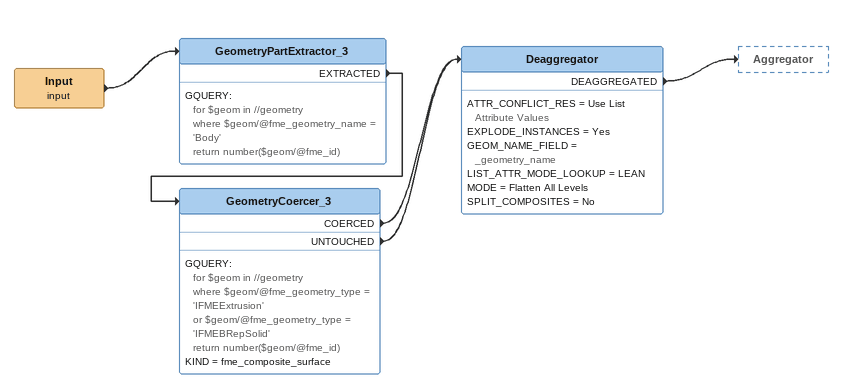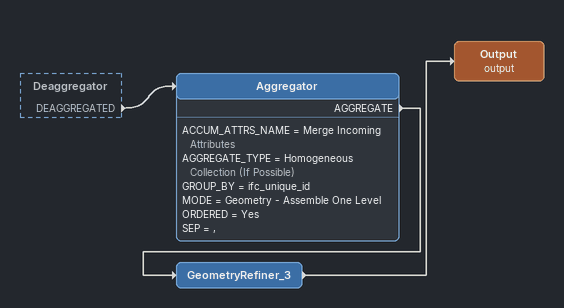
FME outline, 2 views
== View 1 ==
Input (input)
    -> GeometryPartExtractor_3
GeometryPartExtractor_3
    GQUERY:
      for $geom in //geometry
      where $geom/@fme_geometry_name = 'Body'
      return number($geom/@fme_id)
    EXTRACTED -> GeometryCoercer_3
GeometryCoercer_3
    GQUERY:
      for $geom in //geometry
      where $geom/@fme_geometry_type = 'IFMEExtrusion'
      or $geom/@fme_geometry_type = 'IFMEBRepSolid'
      return number($geom/@fme_id)
    KIND = fme_composite_surface
    COERCED -> Deaggregator
    UNTOUCHED -> Deaggregator
Deaggregator
    ATTR_CONFLICT_RES = Use List Attribute Values
    EXPLODE_INSTANCES = Yes
    GEOM_NAME_FIELD = _geometry_name
    LIST_ATTR_MODE_LOOKUP = LEAN
    MODE = Flatten All Levels
    SPLIT_COMPOSITES = No
    DEAGGREGATED -> Aggregator

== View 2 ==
Deaggregator [outside]
    DEAGGREGATED -> Aggregator
Aggregator
    ACCUM_ATTRS_NAME = Merge Incoming Attributes
    AGGREGATE_TYPE = Homogeneous Collection (If Possible)
    GROUP_BY = ifc_unique_id
    MODE = Geometry - Assemble One Level
    ORDERED = Yes
    SEP = ,
    AGGREGATE -> GeometryRefiner_3
GeometryRefiner_3
    -> Output (output)
Output (output)
